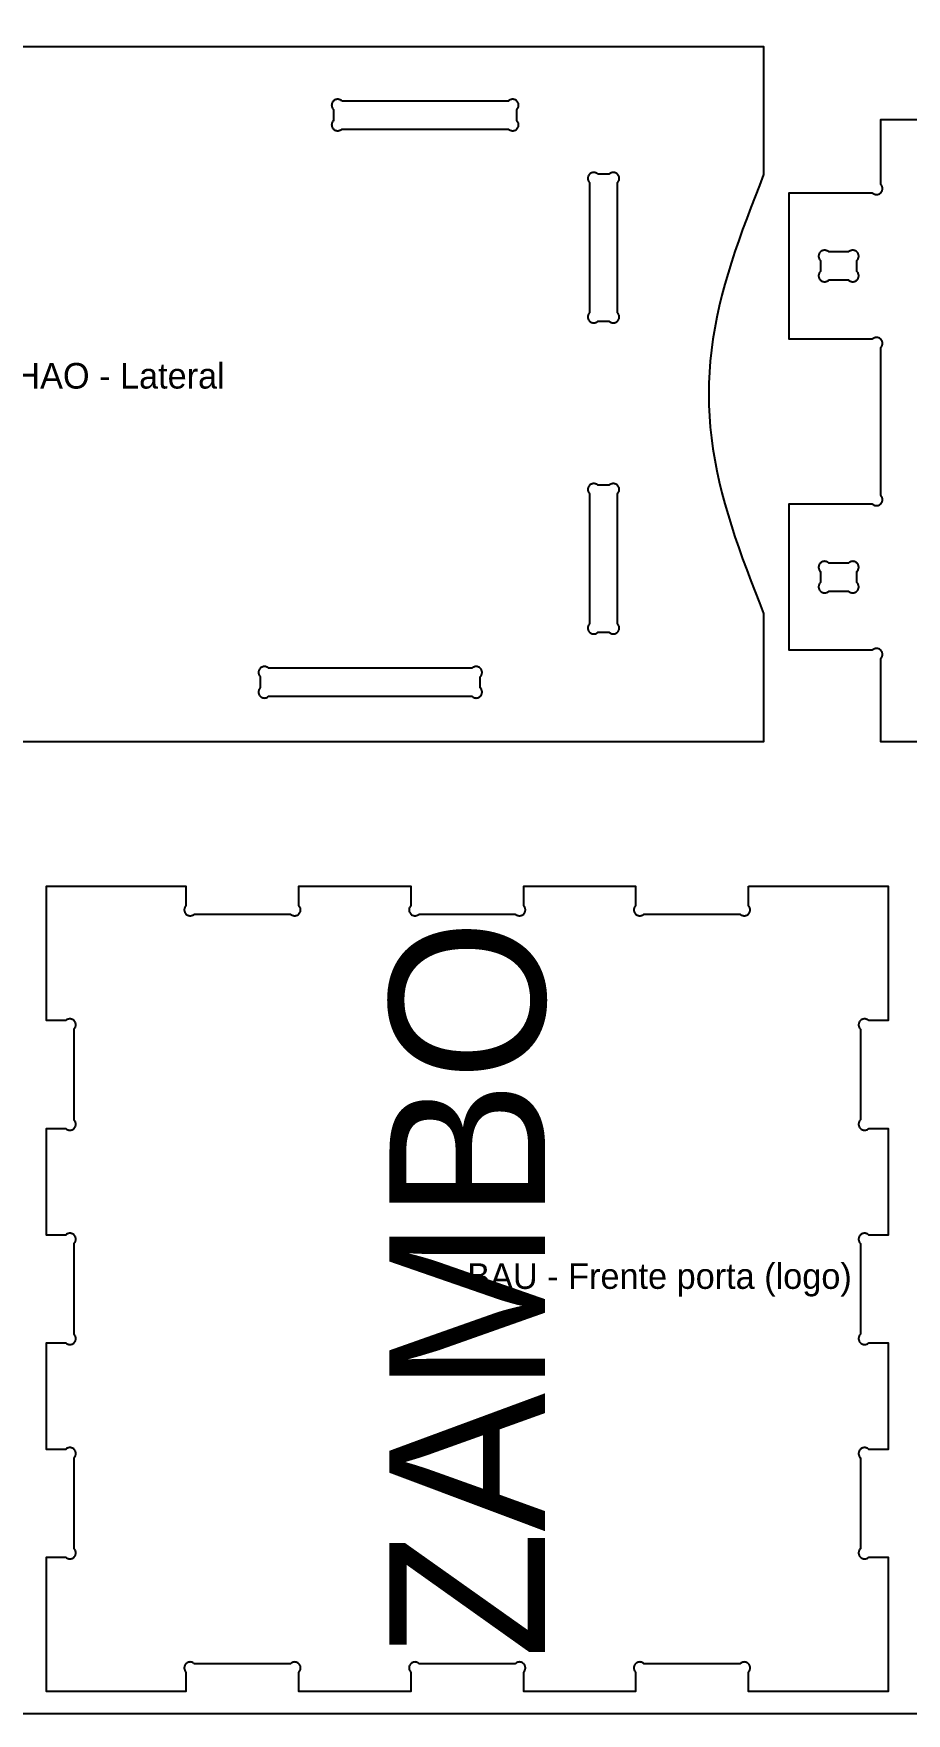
# Model space of a CAD drawing. Header units: millimetres. Extents: x 0 to 2787, y 0 to 1840.
# Drawn here: x 1113 to 1590, y 0 to 918 of the extents above; entities that cross this region are included whole.
import ezdxf
from ezdxf.enums import TextEntityAlignment as Align

# ---------------------------------------------------------------- set-up
doc = ezdxf.new("R2010")
doc.units = ezdxf.units.MM
for name, color, linetype in [('CHAPA_NAO_CORTAR', 8, 'Continuous'), ('CORTE_EXTERNO', 1, 'Continuous'), ('CORTE_INTERNO', 5, 'Continuous'), ('ETIQUETAS_NAO_CORTAR', 8, 'Continuous'), ('GRAVACAO', 3, 'Continuous')]:
    doc.layers.add(name, color=color, linetype=linetype)

msp = doc.modelspace()

# ---------------------------------------------------------------- linework, layer by layer
at = {"layer": 'CHAPA_NAO_CORTAR'}
msp.add_lwpolyline([(0, 0), (2750, 0), (2750, 1840), (0, 1840)], close=True, dxfattribs=at)
at = {"layer": 'CORTE_EXTERNO'}
for points in [[(12, 911), (1512, 911), (1512, 841), (1512, 841), (1509.65, 835), (1507.31, 829), (1505, 823), (1502.73, 817), (1500.52, 811), (1498.38, 805), (1496.33, 799), (1494.37, 793), (1492.52, 787), (1490.79, 781), (1489.19, 775), (1487.73, 769), (1486.42, 763), (1485.27, 757), (1484.28, 751), (1483.47, 745), (1482.83, 739), (1482.37, 733), (1482.09, 727), (1482, 721), (1482.09, 715), (1482.37, 709), (1482.83, 703), (1483.47, 697), (1484.28, 691), (1485.27, 685), (1486.42, 679), (1487.73, 673), (1489.19, 667), (1490.79, 661), (1492.52, 655), (1494.37, 649), (1496.33, 643), (1498.38, 637), (1500.52, 631), (1502.73, 625), (1505, 619), (1507.31, 613), (1509.65, 607), (1512, 601), (1512, 531), (12, 531)], [(2096, 531), (1576, 531), (1576, 576.4), (1576.21, 576.64), (1576.4, 576.9), (1576.57, 577.17), (1576.7, 577.46), (1576.81, 577.76), (1576.89, 578.07), (1576.94, 578.38), (1576.95, 578.7), (1576.94, 579.02), (1576.89, 579.34), (1576.81, 579.65), (1576.7, 579.95), (1576.57, 580.23), (1576.4, 580.51), (1576.21, 580.76), (1576, 581), (1575.76, 581.21), (1575.51, 581.4), (1575.23, 581.57), (1574.95, 581.7), (1574.65, 581.81), (1574.34, 581.89), (1574.02, 581.94), (1573.7, 581.95), (1573.38, 581.94), (1573.07, 581.89), (1572.76, 581.81), (1572.46, 581.7), (1572.17, 581.57), (1571.9, 581.4), (1571.64, 581.21), (1571.4, 581), (1526, 581), (1526, 581), (1526, 661), (1571.4, 661), (1571.64, 660.79), (1571.9, 660.6), (1572.17, 660.43), (1572.46, 660.3), (1572.76, 660.19), (1573.07, 660.11), (1573.38, 660.06), (1573.7, 660.05), (1574.02, 660.06), (1574.34, 660.11), (1574.65, 660.19), (1574.95, 660.3), (1575.23, 660.43), (1575.51, 660.6), (1575.76, 660.79), (1576, 661), (1576.21, 661.24), (1576.4, 661.49), (1576.57, 661.77), (1576.7, 662.05), (1576.81, 662.35), (1576.89, 662.66), (1576.94, 662.98), (1576.95, 663.3), (1576.94, 663.62), (1576.89, 663.93), (1576.81, 664.24), (1576.7, 664.54), (1576.57, 664.83), (1576.4, 665.1), (1576.21, 665.36), (1576, 665.6), (1576, 746.4), (1576.21, 746.64), (1576.4, 746.9), (1576.57, 747.17), (1576.7, 747.46), (1576.81, 747.76), (1576.89, 748.07), (1576.94, 748.38), (1576.95, 748.7), (1576.94, 749.02), (1576.89, 749.34), (1576.81, 749.65), (1576.7, 749.95), (1576.57, 750.23), (1576.4, 750.51), (1576.21, 750.76), (1576, 751), (1575.76, 751.21), (1575.51, 751.4), (1575.23, 751.57), (1574.95, 751.7), (1574.65, 751.81), (1574.34, 751.89), (1574.02, 751.94), (1573.7, 751.95), (1573.38, 751.94), (1573.07, 751.89), (1572.76, 751.81), (1572.46, 751.7), (1572.17, 751.57), (1571.9, 751.4), (1571.64, 751.21), (1571.4, 751), (1526, 751), (1526, 831), (1571.4, 831), (1571.64, 830.79), (1571.9, 830.6), (1572.17, 830.43), (1572.46, 830.3), (1572.76, 830.19), (1573.07, 830.11), (1573.38, 830.06), (1573.7, 830.05), (1574.02, 830.06), (1574.34, 830.11), (1574.65, 830.19), (1574.95, 830.3), (1575.23, 830.43), (1575.51, 830.6), (1575.76, 830.79), (1576, 831), (1576.21, 831.24), (1576.4, 831.49), (1576.57, 831.77), (1576.7, 832.05), (1576.81, 832.35), (1576.89, 832.66), (1576.94, 832.98), (1576.95, 833.3), (1576.94, 833.62), (1576.89, 833.93), (1576.81, 834.24), (1576.7, 834.54), (1576.57, 834.83), (1576.4, 835.1), (1576.21, 835.36), (1576, 835.6), (1576, 871), (2096, 871)]]:
    msp.add_lwpolyline(points, dxfattribs=at)
msp.add_lwpolyline([(1503.72, 452), (1580, 452), (1580, 378.58), (1569.45, 378.58), (1569.21, 378.79), (1568.95, 378.98), (1568.68, 379.15), (1568.39, 379.28), (1568.09, 379.39), (1567.78, 379.47), (1567.47, 379.51), (1567.15, 379.53), (1566.83, 379.51), (1566.51, 379.47), (1566.2, 379.39), (1565.9, 379.28), (1565.62, 379.15), (1565.34, 378.98), (1565.09, 378.79), (1564.85, 378.58), (1564.64, 378.34), (1564.45, 378.09), (1564.28, 377.81), (1564.15, 377.52), (1564.04, 377.22), (1563.96, 376.91), (1563.91, 376.6), (1563.9, 376.28), (1563.91, 375.96), (1563.96, 375.65), (1564.04, 375.34), (1564.15, 375.04), (1564.28, 374.75), (1564.45, 374.47), (1564.64, 374.22), (1564.85, 373.98), (1564.85, 373.98), (1564.85, 324.3), (1564.85, 324.3), (1564.64, 324.07), (1564.45, 323.81), (1564.28, 323.54), (1564.15, 323.25), (1564.04, 322.95), (1563.96, 322.64), (1563.91, 322.32), (1563.9, 322.01), (1563.91, 321.69), (1563.96, 321.37), (1564.04, 321.06), (1564.15, 320.76), (1564.28, 320.47), (1564.45, 320.2), (1564.64, 319.94), (1564.85, 319.71), (1565.09, 319.49), (1565.34, 319.3), (1565.62, 319.14), (1565.9, 319), (1566.2, 318.9), (1566.51, 318.82), (1566.83, 318.77), (1567.15, 318.76), (1567.47, 318.77), (1567.78, 318.82), (1568.09, 318.9), (1568.39, 319), (1568.68, 319.14), (1568.95, 319.3), (1569.21, 319.49), (1569.45, 319.71), (1580, 319.71), (1580, 261.44), (1569.45, 261.44), (1569.21, 261.65), (1568.95, 261.84), (1568.68, 262), (1568.39, 262.14), (1568.09, 262.25), (1567.78, 262.33), (1567.47, 262.37), (1567.15, 262.39), (1566.83, 262.37), (1566.51, 262.33), (1566.2, 262.25), (1565.9, 262.14), (1565.62, 262), (1565.34, 261.84), (1565.09, 261.65), (1564.85, 261.44), (1564.64, 261.2), (1564.45, 260.94), (1564.28, 260.67), (1564.15, 260.38), (1564.04, 260.08), (1563.96, 259.77), (1563.91, 259.46), (1563.9, 259.14), (1563.91, 258.82), (1563.96, 258.5), (1564.04, 258.19), (1564.15, 257.89), (1564.28, 257.61), (1564.45, 257.33), (1564.64, 257.08), (1564.85, 256.84), (1564.85, 256.84), (1564.85, 207.16), (1564.85, 207.16), (1564.64, 206.92), (1564.45, 206.67), (1564.28, 206.39), (1564.15, 206.11), (1564.04, 205.81), (1563.96, 205.5), (1563.91, 205.18), (1563.9, 204.86), (1563.91, 204.54), (1563.96, 204.23), (1564.04, 203.92), (1564.15, 203.62), (1564.28, 203.33), (1564.45, 203.06), (1564.64, 202.8), (1564.85, 202.56), (1565.09, 202.35), (1565.34, 202.16), (1565.62, 202), (1565.9, 201.86), (1566.2, 201.75), (1566.51, 201.67), (1566.83, 201.63), (1567.15, 201.61), (1567.47, 201.63), (1567.78, 201.67), (1568.09, 201.75), (1568.39, 201.86), (1568.68, 202), (1568.95, 202.16), (1569.21, 202.35), (1569.45, 202.56), (1580, 202.56), (1580, 144.29), (1569.45, 144.29), (1569.21, 144.51), (1568.95, 144.7), (1568.68, 144.86), (1568.39, 145), (1568.09, 145.1), (1567.78, 145.18), (1567.47, 145.23), (1567.15, 145.24), (1566.83, 145.23), (1566.51, 145.18), (1566.2, 145.1), (1565.9, 145), (1565.62, 144.86), (1565.34, 144.7), (1565.09, 144.51), (1564.85, 144.29), (1564.64, 144.06), (1564.45, 143.8), (1564.28, 143.53), (1564.15, 143.24), (1564.04, 142.94), (1563.96, 142.63), (1563.91, 142.31), (1563.9, 141.99), (1563.91, 141.68), (1563.96, 141.36), (1564.04, 141.05), (1564.15, 140.75), (1564.28, 140.46), (1564.45, 140.19), (1564.64, 139.93), (1564.85, 139.7), (1564.85, 139.7), (1564.85, 90.02), (1564.85, 90.02), (1564.64, 89.78), (1564.45, 89.53), (1564.28, 89.25), (1564.15, 88.96), (1564.04, 88.66), (1563.96, 88.35), (1563.91, 88.04), (1563.9, 87.72), (1563.91, 87.4), (1563.96, 87.09), (1564.04, 86.78), (1564.15, 86.48), (1564.28, 86.19), (1564.45, 85.91), (1564.64, 85.66), (1564.85, 85.42), (1565.09, 85.21), (1565.34, 85.02), (1565.62, 84.85), (1565.9, 84.72), (1566.2, 84.61), (1566.51, 84.53), (1566.83, 84.49), (1567.15, 84.47), (1567.47, 84.49), (1567.78, 84.53), (1568.09, 84.61), (1568.39, 84.72), (1568.68, 84.85), (1568.95, 85.02), (1569.21, 85.21), (1569.45, 85.42), (1580, 85.42), (1580, 12), (1503.72, 12), (1503.72, 22.55), (1503.94, 22.79), (1504.13, 23.05), (1504.29, 23.32), (1504.43, 23.61), (1504.53, 23.91), (1504.61, 24.22), (1504.66, 24.53), (1504.67, 24.85), (1504.66, 25.17), (1504.61, 25.49), (1504.53, 25.8), (1504.43, 26.1), (1504.29, 26.38), (1504.13, 26.66), (1503.94, 26.91), (1503.72, 27.15), (1503.49, 27.36), (1503.23, 27.55), (1502.96, 27.72), (1502.67, 27.85), (1502.37, 27.96), (1502.06, 28.04), (1501.74, 28.09), (1501.42, 28.1), (1501.1, 28.09), (1500.79, 28.04), (1500.48, 27.96), (1500.18, 27.85), (1499.89, 27.72), (1499.62, 27.55), (1499.36, 27.36), (1499.13, 27.15), (1446.59, 27.15), (1446.59, 27.15), (1446.35, 27.36), (1446.1, 27.55), (1445.82, 27.72), (1445.53, 27.85), (1445.23, 27.96), (1444.92, 28.04), (1444.61, 28.09), (1444.29, 28.1), (1443.97, 28.09), (1443.66, 28.04), (1443.35, 27.96), (1443.05, 27.85), (1442.76, 27.72), (1442.49, 27.55), (1442.23, 27.36), (1441.99, 27.15), (1441.78, 26.91), (1441.59, 26.66), (1441.42, 26.38), (1441.29, 26.1), (1441.18, 25.8), (1441.1, 25.49), (1441.06, 25.17), (1441.04, 24.85), (1441.06, 24.53), (1441.1, 24.22), (1441.18, 23.91), (1441.29, 23.61), (1441.42, 23.32), (1441.59, 23.05), (1441.78, 22.79), (1441.99, 22.55), (1441.99, 12), (1380.86, 12), (1380.86, 22.55), (1381.08, 22.79), (1381.27, 23.05), (1381.43, 23.32), (1381.57, 23.61), (1381.68, 23.91), (1381.75, 24.22), (1381.8, 24.53), (1381.82, 24.85), (1381.8, 25.17), (1381.75, 25.49), (1381.68, 25.8), (1381.57, 26.1), (1381.43, 26.38), (1381.27, 26.66), (1381.08, 26.91), (1380.86, 27.15), (1380.63, 27.36), (1380.37, 27.55), (1380.1, 27.72), (1379.81, 27.85), (1379.51, 27.96), (1379.2, 28.04), (1378.88, 28.09), (1378.57, 28.1), (1378.25, 28.09), (1377.93, 28.04), (1377.62, 27.96), (1377.32, 27.85), (1377.03, 27.72), (1376.76, 27.55), (1376.5, 27.36), (1376.27, 27.15), (1323.73, 27.15), (1323.73, 27.15), (1323.5, 27.36), (1323.24, 27.55), (1322.97, 27.72), (1322.68, 27.85), (1322.38, 27.96), (1322.07, 28.04), (1321.75, 28.09), (1321.43, 28.1), (1321.12, 28.09), (1320.8, 28.04), (1320.49, 27.96), (1320.19, 27.85), (1319.9, 27.72), (1319.63, 27.55), (1319.37, 27.36), (1319.14, 27.15), (1318.92, 26.91), (1318.73, 26.66), (1318.57, 26.38), (1318.43, 26.1), (1318.32, 25.8), (1318.25, 25.49), (1318.2, 25.17), (1318.18, 24.85), (1318.2, 24.53), (1318.25, 24.22), (1318.32, 23.91), (1318.43, 23.61), (1318.57, 23.32), (1318.73, 23.05), (1318.92, 22.79), (1319.14, 22.55), (1319.14, 12), (1258.01, 12), (1258.01, 22.55), (1258.22, 22.79), (1258.41, 23.05), (1258.58, 23.32), (1258.71, 23.61), (1258.82, 23.91), (1258.9, 24.22), (1258.94, 24.53), (1258.96, 24.85), (1258.94, 25.17), (1258.9, 25.49), (1258.82, 25.8), (1258.71, 26.1), (1258.58, 26.38), (1258.41, 26.66), (1258.22, 26.91), (1258.01, 27.15), (1257.77, 27.36), (1257.51, 27.55), (1257.24, 27.72), (1256.95, 27.85), (1256.65, 27.96), (1256.34, 28.04), (1256.03, 28.09), (1255.71, 28.1), (1255.39, 28.09), (1255.08, 28.04), (1254.77, 27.96), (1254.47, 27.85), (1254.18, 27.72), (1253.9, 27.55), (1253.65, 27.36), (1253.41, 27.15), (1200.87, 27.15), (1200.87, 27.15), (1200.64, 27.36), (1200.38, 27.55), (1200.11, 27.72), (1199.82, 27.85), (1199.52, 27.96), (1199.21, 28.04), (1198.9, 28.09), (1198.58, 28.1), (1198.26, 28.09), (1197.94, 28.04), (1197.63, 27.96), (1197.33, 27.85), (1197.04, 27.72), (1196.77, 27.55), (1196.51, 27.36), (1196.28, 27.15), (1196.06, 26.91), (1195.87, 26.66), (1195.71, 26.38), (1195.57, 26.1), (1195.47, 25.8), (1195.39, 25.49), (1195.34, 25.17), (1195.33, 24.85), (1195.34, 24.53), (1195.39, 24.22), (1195.47, 23.91), (1195.57, 23.61), (1195.71, 23.32), (1195.87, 23.05), (1196.06, 22.79), (1196.28, 22.55), (1196.28, 12), (1120, 12), (1120, 85.42), (1130.55, 85.42), (1130.79, 85.21), (1131.05, 85.02), (1131.32, 84.85), (1131.61, 84.72), (1131.91, 84.61), (1132.22, 84.53), (1132.53, 84.49), (1132.85, 84.47), (1133.17, 84.49), (1133.49, 84.53), (1133.8, 84.61), (1134.1, 84.72), (1134.38, 84.85), (1134.66, 85.02), (1134.91, 85.21), (1135.15, 85.42), (1135.36, 85.66), (1135.55, 85.91), (1135.72, 86.19), (1135.85, 86.48), (1135.96, 86.78), (1136.04, 87.09), (1136.09, 87.4), (1136.1, 87.72), (1136.09, 88.04), (1136.04, 88.35), (1135.96, 88.66), (1135.85, 88.96), (1135.72, 89.25), (1135.55, 89.53), (1135.36, 89.78), (1135.15, 90.02), (1135.15, 139.7), (1135.36, 139.93), (1135.55, 140.19), (1135.72, 140.46), (1135.85, 140.75), (1135.96, 141.05), (1136.04, 141.36), (1136.09, 141.68), (1136.1, 141.99), (1136.09, 142.31), (1136.04, 142.63), (1135.96, 142.94), (1135.85, 143.24), (1135.72, 143.53), (1135.55, 143.8), (1135.36, 144.06), (1135.15, 144.29), (1134.91, 144.51), (1134.66, 144.7), (1134.38, 144.86), (1134.1, 145), (1133.8, 145.1), (1133.49, 145.18), (1133.17, 145.23), (1132.85, 145.24), (1132.53, 145.23), (1132.22, 145.18), (1131.91, 145.1), (1131.61, 145), (1131.32, 144.86), (1131.05, 144.7), (1130.79, 144.51), (1130.55, 144.29), (1120, 144.29), (1120, 202.56), (1130.55, 202.56), (1130.79, 202.35), (1131.05, 202.16), (1131.32, 202), (1131.61, 201.86), (1131.91, 201.75), (1132.22, 201.67), (1132.53, 201.63), (1132.85, 201.61), (1133.17, 201.63), (1133.49, 201.67), (1133.8, 201.75), (1134.1, 201.86), (1134.38, 202), (1134.66, 202.16), (1134.91, 202.35), (1135.15, 202.56), (1135.36, 202.8), (1135.55, 203.06), (1135.72, 203.33), (1135.85, 203.62), (1135.96, 203.92), (1136.04, 204.23), (1136.09, 204.54), (1136.1, 204.86), (1136.09, 205.18), (1136.04, 205.5), (1135.96, 205.81), (1135.85, 206.11), (1135.72, 206.39), (1135.55, 206.67), (1135.36, 206.92), (1135.15, 207.16), (1135.15, 256.84), (1135.36, 257.08), (1135.55, 257.33), (1135.72, 257.61), (1135.85, 257.89), (1135.96, 258.19), (1136.04, 258.5), (1136.09, 258.82), (1136.1, 259.14), (1136.09, 259.46), (1136.04, 259.77), (1135.96, 260.08), (1135.85, 260.38), (1135.72, 260.67), (1135.55, 260.94), (1135.36, 261.2), (1135.15, 261.44), (1134.91, 261.65), (1134.66, 261.84), (1134.38, 262), (1134.1, 262.14), (1133.8, 262.25), (1133.49, 262.33), (1133.17, 262.37), (1132.85, 262.39), (1132.53, 262.37), (1132.22, 262.33), (1131.91, 262.25), (1131.61, 262.14), (1131.32, 262), (1131.05, 261.84), (1130.79, 261.65), (1130.55, 261.44), (1120, 261.44), (1120, 319.71), (1130.55, 319.71), (1130.79, 319.49), (1131.05, 319.3), (1131.32, 319.14), (1131.61, 319), (1131.91, 318.9), (1132.22, 318.82), (1132.53, 318.77), (1132.85, 318.76), (1133.17, 318.77), (1133.49, 318.82), (1133.8, 318.9), (1134.1, 319), (1134.38, 319.14), (1134.66, 319.3), (1134.91, 319.49), (1135.15, 319.71), (1135.36, 319.94), (1135.55, 320.2), (1135.72, 320.47), (1135.85, 320.76), (1135.96, 321.06), (1136.04, 321.37), (1136.09, 321.69), (1136.1, 322.01), (1136.09, 322.32), (1136.04, 322.64), (1135.96, 322.95), (1135.85, 323.25), (1135.72, 323.54), (1135.55, 323.81), (1135.36, 324.07), (1135.15, 324.3), (1135.15, 373.98), (1135.36, 374.22), (1135.55, 374.47), (1135.72, 374.75), (1135.85, 375.04), (1135.96, 375.34), (1136.04, 375.65), (1136.09, 375.96), (1136.1, 376.28), (1136.09, 376.6), (1136.04, 376.91), (1135.96, 377.22), (1135.85, 377.52), (1135.72, 377.81), (1135.55, 378.09), (1135.36, 378.34), (1135.15, 378.58), (1134.91, 378.79), (1134.66, 378.98), (1134.38, 379.15), (1134.1, 379.28), (1133.8, 379.39), (1133.49, 379.47), (1133.17, 379.51), (1132.85, 379.53), (1132.53, 379.51), (1132.22, 379.47), (1131.91, 379.39), (1131.61, 379.28), (1131.32, 379.15), (1131.05, 378.98), (1130.79, 378.79), (1130.55, 378.58), (1120, 378.58), (1120, 452), (1196.28, 452), (1196.28, 441.45), (1196.06, 441.21), (1195.87, 440.95), (1195.71, 440.68), (1195.57, 440.39), (1195.47, 440.09), (1195.39, 439.78), (1195.34, 439.47), (1195.33, 439.15), (1195.34, 438.83), (1195.39, 438.51), (1195.47, 438.2), (1195.57, 437.9), (1195.71, 437.62), (1195.87, 437.34), (1196.06, 437.09), (1196.28, 436.85), (1196.51, 436.64), (1196.77, 436.45), (1197.04, 436.28), (1197.33, 436.15), (1197.63, 436.04), (1197.94, 435.96), (1198.26, 435.91), (1198.58, 435.9), (1198.9, 435.91), (1199.21, 435.96), (1199.52, 436.04), (1199.82, 436.15), (1200.11, 436.28), (1200.38, 436.45), (1200.64, 436.64), (1200.87, 436.85), (1253.41, 436.85), (1253.65, 436.64), (1253.9, 436.45), (1254.18, 436.28), (1254.47, 436.15), (1254.77, 436.04), (1255.08, 435.96), (1255.39, 435.91), (1255.71, 435.9), (1256.03, 435.91), (1256.34, 435.96), (1256.65, 436.04), (1256.95, 436.15), (1257.24, 436.28), (1257.51, 436.45), (1257.77, 436.64), (1258.01, 436.85), (1258.22, 437.09), (1258.41, 437.34), (1258.58, 437.62), (1258.71, 437.9), (1258.82, 438.2), (1258.9, 438.51), (1258.94, 438.83), (1258.96, 439.15), (1258.94, 439.47), (1258.9, 439.78), (1258.82, 440.09), (1258.71, 440.39), (1258.58, 440.68), (1258.41, 440.95), (1258.22, 441.21), (1258.01, 441.45), (1258.01, 452), (1319.14, 452), (1319.14, 441.45), (1318.92, 441.21), (1318.73, 440.95), (1318.57, 440.68), (1318.43, 440.39), (1318.32, 440.09), (1318.25, 439.78), (1318.2, 439.47), (1318.18, 439.15), (1318.2, 438.83), (1318.25, 438.51), (1318.32, 438.2), (1318.43, 437.9), (1318.57, 437.62), (1318.73, 437.34), (1318.92, 437.09), (1319.14, 436.85), (1319.37, 436.64), (1319.63, 436.45), (1319.9, 436.28), (1320.19, 436.15), (1320.49, 436.04), (1320.8, 435.96), (1321.12, 435.91), (1321.43, 435.9), (1321.75, 435.91), (1322.07, 435.96), (1322.38, 436.04), (1322.68, 436.15), (1322.97, 436.28), (1323.24, 436.45), (1323.5, 436.64), (1323.73, 436.85), (1376.27, 436.85), (1376.5, 436.64), (1376.76, 436.45), (1377.03, 436.28), (1377.32, 436.15), (1377.62, 436.04), (1377.93, 435.96), (1378.25, 435.91), (1378.57, 435.9), (1378.88, 435.91), (1379.2, 435.96), (1379.51, 436.04), (1379.81, 436.15), (1380.1, 436.28), (1380.37, 436.45), (1380.63, 436.64), (1380.86, 436.85), (1381.08, 437.09), (1381.27, 437.34), (1381.43, 437.62), (1381.57, 437.9), (1381.68, 438.2), (1381.75, 438.51), (1381.8, 438.83), (1381.82, 439.15), (1381.8, 439.47), (1381.75, 439.78), (1381.68, 440.09), (1381.57, 440.39), (1381.43, 440.68), (1381.27, 440.95), (1381.08, 441.21), (1380.86, 441.45), (1380.86, 452), (1441.99, 452), (1441.99, 441.45), (1441.78, 441.21), (1441.59, 440.95), (1441.42, 440.68), (1441.29, 440.39), (1441.18, 440.09), (1441.1, 439.78), (1441.06, 439.47), (1441.04, 439.15), (1441.06, 438.83), (1441.1, 438.51), (1441.18, 438.2), (1441.29, 437.9), (1441.42, 437.62), (1441.59, 437.34), (1441.78, 437.09), (1441.99, 436.85), (1442.23, 436.64), (1442.49, 436.45), (1442.76, 436.28), (1443.05, 436.15), (1443.35, 436.04), (1443.66, 435.96), (1443.97, 435.91), (1444.29, 435.9), (1444.61, 435.91), (1444.92, 435.96), (1445.23, 436.04), (1445.53, 436.15), (1445.82, 436.28), (1446.1, 436.45), (1446.35, 436.64), (1446.59, 436.85), (1499.13, 436.85), (1499.36, 436.64), (1499.62, 436.45), (1499.89, 436.28), (1500.18, 436.15), (1500.48, 436.04), (1500.79, 435.96), (1501.1, 435.91), (1501.42, 435.9), (1501.74, 435.91), (1502.06, 435.96), (1502.37, 436.04), (1502.67, 436.15), (1502.96, 436.28), (1503.23, 436.45), (1503.49, 436.64), (1503.72, 436.85), (1503.94, 437.09), (1504.13, 437.34), (1504.29, 437.62), (1504.43, 437.9), (1504.53, 438.2), (1504.61, 438.51), (1504.66, 438.83), (1504.67, 439.15), (1504.66, 439.47), (1504.61, 439.78), (1504.53, 440.09), (1504.43, 440.39), (1504.29, 440.68), (1504.13, 440.95), (1503.94, 441.21), (1503.72, 441.45), (1503.72, 452)], close=True, dxfattribs=at)
at = {"layer": 'CORTE_INTERNO'}
for points in [[(1281.45, 881.15), (1281.21, 881.36), (1280.95, 881.55), (1280.68, 881.72), (1280.39, 881.85), (1280.09, 881.96), (1279.78, 882.04), (1279.47, 882.09), (1279.15, 882.1), (1278.83, 882.09), (1278.51, 882.04), (1278.2, 881.96), (1277.9, 881.85), (1277.62, 881.72), (1277.34, 881.55), (1277.09, 881.36), (1276.85, 881.15), (1276.64, 880.91), (1276.45, 880.66), (1276.28, 880.38), (1276.15, 880.1), (1276.04, 879.8), (1275.96, 879.49), (1275.91, 879.17), (1275.9, 878.85), (1275.91, 878.53), (1275.96, 878.22), (1276.04, 877.91), (1276.15, 877.61), (1276.28, 877.32), (1276.45, 877.05), (1276.64, 876.79), (1276.85, 876.55), (1276.85, 870.45), (1276.64, 870.21), (1276.45, 869.95), (1276.28, 869.68), (1276.15, 869.39), (1276.04, 869.09), (1275.96, 868.78), (1275.91, 868.47), (1275.9, 868.15), (1275.91, 867.83), (1275.96, 867.51), (1276.04, 867.2), (1276.15, 866.9), (1276.28, 866.62), (1276.45, 866.34), (1276.64, 866.09), (1276.85, 865.85), (1277.09, 865.64), (1277.34, 865.45), (1277.62, 865.28), (1277.9, 865.15), (1278.2, 865.04), (1278.51, 864.96), (1278.83, 864.91), (1279.15, 864.9), (1279.47, 864.91), (1279.78, 864.96), (1280.09, 865.04), (1280.39, 865.15), (1280.68, 865.28), (1280.95, 865.45), (1281.21, 865.64), (1281.45, 865.85), (1372.55, 865.85), (1372.79, 865.64), (1373.05, 865.45), (1373.32, 865.28), (1373.61, 865.15), (1373.91, 865.04), (1374.22, 864.96), (1374.53, 864.91), (1374.85, 864.9), (1375.17, 864.91), (1375.49, 864.96), (1375.8, 865.04), (1376.1, 865.15), (1376.38, 865.28), (1376.66, 865.45), (1376.91, 865.64), (1377.15, 865.85), (1377.36, 866.09), (1377.55, 866.34), (1377.72, 866.62), (1377.85, 866.9), (1377.96, 867.2), (1378.04, 867.51), (1378.09, 867.83), (1378.1, 868.15), (1378.09, 868.47), (1378.04, 868.78), (1377.96, 869.09), (1377.85, 869.39), (1377.72, 869.68), (1377.55, 869.95), (1377.36, 870.21), (1377.15, 870.45), (1377.15, 876.55), (1377.36, 876.79), (1377.55, 877.05), (1377.72, 877.32), (1377.85, 877.61), (1377.96, 877.91), (1378.04, 878.22), (1378.09, 878.53), (1378.1, 878.85), (1378.09, 879.17), (1378.04, 879.49), (1377.96, 879.8), (1377.85, 880.1), (1377.72, 880.38), (1377.55, 880.66), (1377.36, 880.91), (1377.15, 881.15), (1376.91, 881.36), (1376.66, 881.55), (1376.38, 881.72), (1376.1, 881.85), (1375.8, 881.96), (1375.49, 882.04), (1375.17, 882.09), (1374.85, 882.1), (1374.53, 882.09), (1374.22, 882.04), (1373.91, 881.96), (1373.61, 881.85), (1373.32, 881.72), (1373.05, 881.55), (1372.79, 881.36), (1372.55, 881.15), (1281.45, 881.15)], [(1421.45, 841.15), (1421.21, 841.36), (1420.95, 841.55), (1420.68, 841.72), (1420.39, 841.85), (1420.09, 841.96), (1419.78, 842.04), (1419.47, 842.09), (1419.15, 842.1), (1418.83, 842.09), (1418.51, 842.04), (1418.2, 841.96), (1417.9, 841.85), (1417.62, 841.72), (1417.34, 841.55), (1417.09, 841.36), (1416.85, 841.15), (1416.64, 840.91), (1416.45, 840.66), (1416.28, 840.38), (1416.15, 840.1), (1416.04, 839.8), (1415.96, 839.49), (1415.91, 839.17), (1415.9, 838.85), (1415.91, 838.53), (1415.96, 838.22), (1416.04, 837.91), (1416.15, 837.61), (1416.28, 837.32), (1416.45, 837.05), (1416.64, 836.79), (1416.85, 836.55), (1416.85, 765.45), (1416.64, 765.21), (1416.45, 764.95), (1416.28, 764.68), (1416.15, 764.39), (1416.04, 764.09), (1415.96, 763.78), (1415.91, 763.47), (1415.9, 763.15), (1415.91, 762.83), (1415.96, 762.51), (1416.04, 762.2), (1416.15, 761.9), (1416.28, 761.62), (1416.45, 761.34), (1416.64, 761.09), (1416.85, 760.85), (1417.09, 760.64), (1417.34, 760.45), (1417.62, 760.28), (1417.9, 760.15), (1418.2, 760.04), (1418.51, 759.96), (1418.83, 759.91), (1419.15, 759.9), (1419.47, 759.91), (1419.78, 759.96), (1420.09, 760.04), (1420.39, 760.15), (1420.68, 760.28), (1420.95, 760.45), (1421.21, 760.64), (1421.45, 760.85), (1427.55, 760.85), (1427.79, 760.64), (1428.05, 760.45), (1428.32, 760.28), (1428.61, 760.15), (1428.91, 760.04), (1429.22, 759.96), (1429.53, 759.91), (1429.85, 759.9), (1430.17, 759.91), (1430.49, 759.96), (1430.8, 760.04), (1431.1, 760.15), (1431.38, 760.28), (1431.66, 760.45), (1431.91, 760.64), (1432.15, 760.85), (1432.36, 761.09), (1432.55, 761.34), (1432.72, 761.62), (1432.85, 761.9), (1432.96, 762.2), (1433.04, 762.51), (1433.09, 762.83), (1433.1, 763.15), (1433.09, 763.47), (1433.04, 763.78), (1432.96, 764.09), (1432.85, 764.39), (1432.72, 764.68), (1432.55, 764.95), (1432.36, 765.21), (1432.15, 765.45), (1432.15, 836.55), (1432.36, 836.79), (1432.55, 837.05), (1432.72, 837.32), (1432.85, 837.61), (1432.96, 837.91), (1433.04, 838.22), (1433.09, 838.53), (1433.1, 838.85), (1433.09, 839.17), (1433.04, 839.49), (1432.96, 839.8), (1432.85, 840.1), (1432.72, 840.38), (1432.55, 840.66), (1432.36, 840.91), (1432.15, 841.15), (1431.91, 841.36), (1431.66, 841.55), (1431.38, 841.72), (1431.1, 841.85), (1430.8, 841.96), (1430.49, 842.04), (1430.17, 842.09), (1429.85, 842.1), (1429.53, 842.09), (1429.22, 842.04), (1428.91, 841.96), (1428.61, 841.85), (1428.32, 841.72), (1428.05, 841.55), (1427.79, 841.36), (1427.55, 841.15), (1421.45, 841.15)], [(1543, 787.95), (1542.79, 787.71), (1542.6, 787.45), (1542.43, 787.18), (1542.3, 786.89), (1542.19, 786.59), (1542.11, 786.28), (1542.06, 785.97), (1542.05, 785.65), (1542.06, 785.33), (1542.11, 785.01), (1542.19, 784.7), (1542.3, 784.4), (1542.43, 784.12), (1542.6, 783.84), (1542.79, 783.59), (1543, 783.35), (1543.24, 783.14), (1543.49, 782.95), (1543.77, 782.78), (1544.05, 782.65), (1544.35, 782.54), (1544.66, 782.46), (1544.98, 782.41), (1545.3, 782.4), (1545.62, 782.41), (1545.93, 782.46), (1546.24, 782.54), (1546.54, 782.65), (1546.83, 782.78), (1547.1, 782.95), (1547.36, 783.14), (1547.6, 783.35), (1558.4, 783.35), (1558.64, 783.14), (1558.9, 782.95), (1559.17, 782.78), (1559.46, 782.65), (1559.76, 782.54), (1560.07, 782.46), (1560.38, 782.41), (1560.7, 782.4), (1561.02, 782.41), (1561.34, 782.46), (1561.65, 782.54), (1561.95, 782.65), (1562.23, 782.78), (1562.51, 782.95), (1562.76, 783.14), (1563, 783.35), (1563.21, 783.59), (1563.4, 783.84), (1563.57, 784.12), (1563.7, 784.4), (1563.81, 784.7), (1563.89, 785.01), (1563.94, 785.33), (1563.95, 785.65), (1563.94, 785.97), (1563.89, 786.28), (1563.81, 786.59), (1563.7, 786.89), (1563.57, 787.18), (1563.4, 787.45), (1563.21, 787.71), (1563, 787.95), (1563, 794.05), (1563.21, 794.29), (1563.4, 794.55), (1563.57, 794.82), (1563.7, 795.11), (1563.81, 795.41), (1563.89, 795.72), (1563.94, 796.03), (1563.95, 796.35), (1563.94, 796.67), (1563.89, 796.99), (1563.81, 797.3), (1563.7, 797.6), (1563.57, 797.88), (1563.4, 798.16), (1563.21, 798.41), (1563, 798.65), (1562.76, 798.86), (1562.51, 799.05), (1562.23, 799.22), (1561.95, 799.35), (1561.65, 799.46), (1561.34, 799.54), (1561.02, 799.59), (1560.7, 799.6), (1560.38, 799.59), (1560.07, 799.54), (1559.76, 799.46), (1559.46, 799.35), (1559.17, 799.22), (1558.9, 799.05), (1558.64, 798.86), (1558.4, 798.65), (1547.6, 798.65), (1547.36, 798.86), (1547.1, 799.05), (1546.83, 799.22), (1546.54, 799.35), (1546.24, 799.46), (1545.93, 799.54), (1545.62, 799.59), (1545.3, 799.6), (1544.98, 799.59), (1544.66, 799.54), (1544.35, 799.46), (1544.05, 799.35), (1543.77, 799.22), (1543.49, 799.05), (1543.24, 798.86), (1543, 798.65), (1542.79, 798.41), (1542.6, 798.16), (1542.43, 797.88), (1542.3, 797.6), (1542.19, 797.3), (1542.11, 796.99), (1542.06, 796.67), (1542.05, 796.35), (1542.06, 796.03), (1542.11, 795.72), (1542.19, 795.41), (1542.3, 795.11), (1542.43, 794.82), (1542.6, 794.55), (1542.79, 794.29), (1543, 794.05), (1543, 787.95)], [(1416.85, 595.45), (1416.64, 595.21), (1416.45, 594.95), (1416.28, 594.68), (1416.15, 594.39), (1416.04, 594.09), (1415.96, 593.78), (1415.91, 593.47), (1415.9, 593.15), (1415.91, 592.83), (1415.96, 592.51), (1416.04, 592.2), (1416.15, 591.9), (1416.28, 591.62), (1416.45, 591.34), (1416.64, 591.09), (1416.85, 590.85), (1417.09, 590.64), (1417.34, 590.45), (1417.62, 590.28), (1417.9, 590.15), (1418.2, 590.04), (1418.51, 589.96), (1418.83, 589.91), (1419.15, 589.9), (1419.47, 589.91), (1419.78, 589.96), (1420.09, 590.04), (1420.39, 590.15), (1420.68, 590.28), (1420.95, 590.45), (1421.21, 590.64), (1421.45, 590.85), (1427.55, 590.85), (1427.79, 590.64), (1428.05, 590.45), (1428.32, 590.28), (1428.61, 590.15), (1428.91, 590.04), (1429.22, 589.96), (1429.53, 589.91), (1429.85, 589.9), (1430.17, 589.91), (1430.49, 589.96), (1430.8, 590.04), (1431.1, 590.15), (1431.38, 590.28), (1431.66, 590.45), (1431.91, 590.64), (1432.15, 590.85), (1432.36, 591.09), (1432.55, 591.34), (1432.72, 591.62), (1432.85, 591.9), (1432.96, 592.2), (1433.04, 592.51), (1433.09, 592.83), (1433.1, 593.15), (1433.09, 593.47), (1433.04, 593.78), (1432.96, 594.09), (1432.85, 594.39), (1432.72, 594.68), (1432.55, 594.95), (1432.36, 595.21), (1432.15, 595.45), (1432.15, 666.55), (1432.36, 666.79), (1432.55, 667.05), (1432.72, 667.32), (1432.85, 667.61), (1432.96, 667.91), (1433.04, 668.22), (1433.09, 668.53), (1433.1, 668.85), (1433.09, 669.17), (1433.04, 669.49), (1432.96, 669.8), (1432.85, 670.1), (1432.72, 670.38), (1432.55, 670.66), (1432.36, 670.91), (1432.15, 671.15), (1431.91, 671.36), (1431.66, 671.55), (1431.38, 671.72), (1431.1, 671.85), (1430.8, 671.96), (1430.49, 672.04), (1430.17, 672.09), (1429.85, 672.1), (1429.53, 672.09), (1429.22, 672.04), (1428.91, 671.96), (1428.61, 671.85), (1428.32, 671.72), (1428.05, 671.55), (1427.79, 671.36), (1427.55, 671.15), (1421.45, 671.15), (1421.21, 671.36), (1420.95, 671.55), (1420.68, 671.72), (1420.39, 671.85), (1420.09, 671.96), (1419.78, 672.04), (1419.47, 672.09), (1419.15, 672.1), (1418.83, 672.09), (1418.51, 672.04), (1418.2, 671.96), (1417.9, 671.85), (1417.62, 671.72), (1417.34, 671.55), (1417.09, 671.36), (1416.85, 671.15), (1416.64, 670.91), (1416.45, 670.66), (1416.28, 670.38), (1416.15, 670.1), (1416.04, 669.8), (1415.96, 669.49), (1415.91, 669.17), (1415.9, 668.85), (1415.91, 668.53), (1415.96, 668.22), (1416.04, 667.91), (1416.15, 667.61), (1416.28, 667.32), (1416.45, 667.05), (1416.64, 666.79), (1416.85, 666.55), (1416.85, 595.45)], [(1543, 617.95), (1542.79, 617.71), (1542.6, 617.45), (1542.43, 617.18), (1542.3, 616.89), (1542.19, 616.59), (1542.11, 616.28), (1542.06, 615.97), (1542.05, 615.65), (1542.06, 615.33), (1542.11, 615.01), (1542.19, 614.7), (1542.3, 614.4), (1542.43, 614.12), (1542.6, 613.84), (1542.79, 613.59), (1543, 613.35), (1543.24, 613.14), (1543.49, 612.95), (1543.77, 612.78), (1544.05, 612.65), (1544.35, 612.54), (1544.66, 612.46), (1544.98, 612.41), (1545.3, 612.4), (1545.62, 612.41), (1545.93, 612.46), (1546.24, 612.54), (1546.54, 612.65), (1546.83, 612.78), (1547.1, 612.95), (1547.36, 613.14), (1547.6, 613.35), (1558.4, 613.35), (1558.64, 613.14), (1558.9, 612.95), (1559.17, 612.78), (1559.46, 612.65), (1559.76, 612.54), (1560.07, 612.46), (1560.38, 612.41), (1560.7, 612.4), (1561.02, 612.41), (1561.34, 612.46), (1561.65, 612.54), (1561.95, 612.65), (1562.23, 612.78), (1562.51, 612.95), (1562.76, 613.14), (1563, 613.35), (1563.21, 613.59), (1563.4, 613.84), (1563.57, 614.12), (1563.7, 614.4), (1563.81, 614.7), (1563.89, 615.01), (1563.94, 615.33), (1563.95, 615.65), (1563.94, 615.97), (1563.89, 616.28), (1563.81, 616.59), (1563.7, 616.89), (1563.57, 617.18), (1563.4, 617.45), (1563.21, 617.71), (1563, 617.95), (1563, 624.05), (1563.21, 624.29), (1563.4, 624.55), (1563.57, 624.82), (1563.7, 625.11), (1563.81, 625.41), (1563.89, 625.72), (1563.94, 626.03), (1563.95, 626.35), (1563.94, 626.67), (1563.89, 626.99), (1563.81, 627.3), (1563.7, 627.6), (1563.57, 627.88), (1563.4, 628.16), (1563.21, 628.41), (1563, 628.65), (1562.76, 628.86), (1562.51, 629.05), (1562.23, 629.22), (1561.95, 629.35), (1561.65, 629.46), (1561.34, 629.54), (1561.02, 629.59), (1560.7, 629.6), (1560.38, 629.59), (1560.07, 629.54), (1559.76, 629.46), (1559.46, 629.35), (1559.17, 629.22), (1558.9, 629.05), (1558.64, 628.86), (1558.4, 628.65), (1547.6, 628.65), (1547.36, 628.86), (1547.1, 629.05), (1546.83, 629.22), (1546.54, 629.35), (1546.24, 629.46), (1545.93, 629.54), (1545.62, 629.59), (1545.3, 629.6), (1544.98, 629.59), (1544.66, 629.54), (1544.35, 629.46), (1544.05, 629.35), (1543.77, 629.22), (1543.49, 629.05), (1543.24, 628.86), (1543, 628.65), (1542.79, 628.41), (1542.6, 628.16), (1542.43, 627.88), (1542.3, 627.6), (1542.19, 627.3), (1542.11, 626.99), (1542.06, 626.67), (1542.05, 626.35), (1542.06, 626.03), (1542.11, 625.72), (1542.19, 625.41), (1542.3, 625.11), (1542.43, 624.82), (1542.6, 624.55), (1542.79, 624.29), (1543, 624.05), (1543, 617.95)], [(1236.85, 560.45), (1236.64, 560.21), (1236.45, 559.95), (1236.28, 559.68), (1236.15, 559.39), (1236.04, 559.09), (1235.96, 558.78), (1235.91, 558.47), (1235.9, 558.15), (1235.91, 557.83), (1235.96, 557.51), (1236.04, 557.2), (1236.15, 556.9), (1236.28, 556.62), (1236.45, 556.34), (1236.64, 556.09), (1236.85, 555.85), (1237.09, 555.64), (1237.34, 555.45), (1237.62, 555.28), (1237.9, 555.15), (1238.2, 555.04), (1238.51, 554.96), (1238.83, 554.91), (1239.15, 554.9), (1239.47, 554.91), (1239.78, 554.96), (1240.09, 555.04), (1240.39, 555.15), (1240.68, 555.28), (1240.95, 555.45), (1241.21, 555.64), (1241.45, 555.85), (1352.55, 555.85), (1352.79, 555.64), (1353.05, 555.45), (1353.32, 555.28), (1353.61, 555.15), (1353.91, 555.04), (1354.22, 554.96), (1354.53, 554.91), (1354.85, 554.9), (1355.17, 554.91), (1355.49, 554.96), (1355.8, 555.04), (1356.1, 555.15), (1356.38, 555.28), (1356.66, 555.45), (1356.91, 555.64), (1357.15, 555.85), (1357.36, 556.09), (1357.55, 556.34), (1357.72, 556.62), (1357.85, 556.9), (1357.96, 557.2), (1358.04, 557.51), (1358.09, 557.83), (1358.1, 558.15), (1358.09, 558.47), (1358.04, 558.78), (1357.96, 559.09), (1357.85, 559.39), (1357.72, 559.68), (1357.55, 559.95), (1357.36, 560.21), (1357.15, 560.45), (1357.15, 566.55), (1357.36, 566.79), (1357.55, 567.05), (1357.72, 567.32), (1357.85, 567.61), (1357.96, 567.91), (1358.04, 568.22), (1358.09, 568.53), (1358.1, 568.85), (1358.09, 569.17), (1358.04, 569.49), (1357.96, 569.8), (1357.85, 570.1), (1357.72, 570.38), (1357.55, 570.66), (1357.36, 570.91), (1357.15, 571.15), (1356.91, 571.36), (1356.66, 571.55), (1356.38, 571.72), (1356.1, 571.85), (1355.8, 571.96), (1355.49, 572.04), (1355.17, 572.09), (1354.85, 572.1), (1354.53, 572.09), (1354.22, 572.04), (1353.91, 571.96), (1353.61, 571.85), (1353.32, 571.72), (1353.05, 571.55), (1352.79, 571.36), (1352.55, 571.15), (1241.45, 571.15), (1241.21, 571.36), (1240.95, 571.55), (1240.68, 571.72), (1240.39, 571.85), (1240.09, 571.96), (1239.78, 572.04), (1239.47, 572.09), (1239.15, 572.1), (1238.83, 572.09), (1238.51, 572.04), (1238.2, 571.96), (1237.9, 571.85), (1237.62, 571.72), (1237.34, 571.55), (1237.09, 571.36), (1236.85, 571.15), (1236.64, 570.91), (1236.45, 570.66), (1236.28, 570.38), (1236.15, 570.1), (1236.04, 569.8), (1235.96, 569.49), (1235.91, 569.17), (1235.9, 568.85), (1235.91, 568.53), (1235.96, 568.22), (1236.04, 567.91), (1236.15, 567.61), (1236.28, 567.32), (1236.45, 567.05), (1236.64, 566.79), (1236.85, 566.55), (1236.85, 560.45)]]:
    msp.add_lwpolyline(points, close=True, dxfattribs=at)

# ---------------------------------------------------------------- texts
at = {"layer": 'ETIQUETAS_NAO_CORTAR'}
for s, p in [('CHAO - Lateral', (1089.52, 724)), ('BAU - Frente porta (logo)', (1350, 232))]:
    msp.add_text(s, height=14, dxfattribs=at).set_placement(p)
at = {"layer": 'GRAVACAO'}
msp.add_text('ZAMBO', height=85, rotation=90, dxfattribs=at).set_placement((1350, 232), align=Align.MIDDLE_CENTER)

doc.saveas('drawing.dxf')
